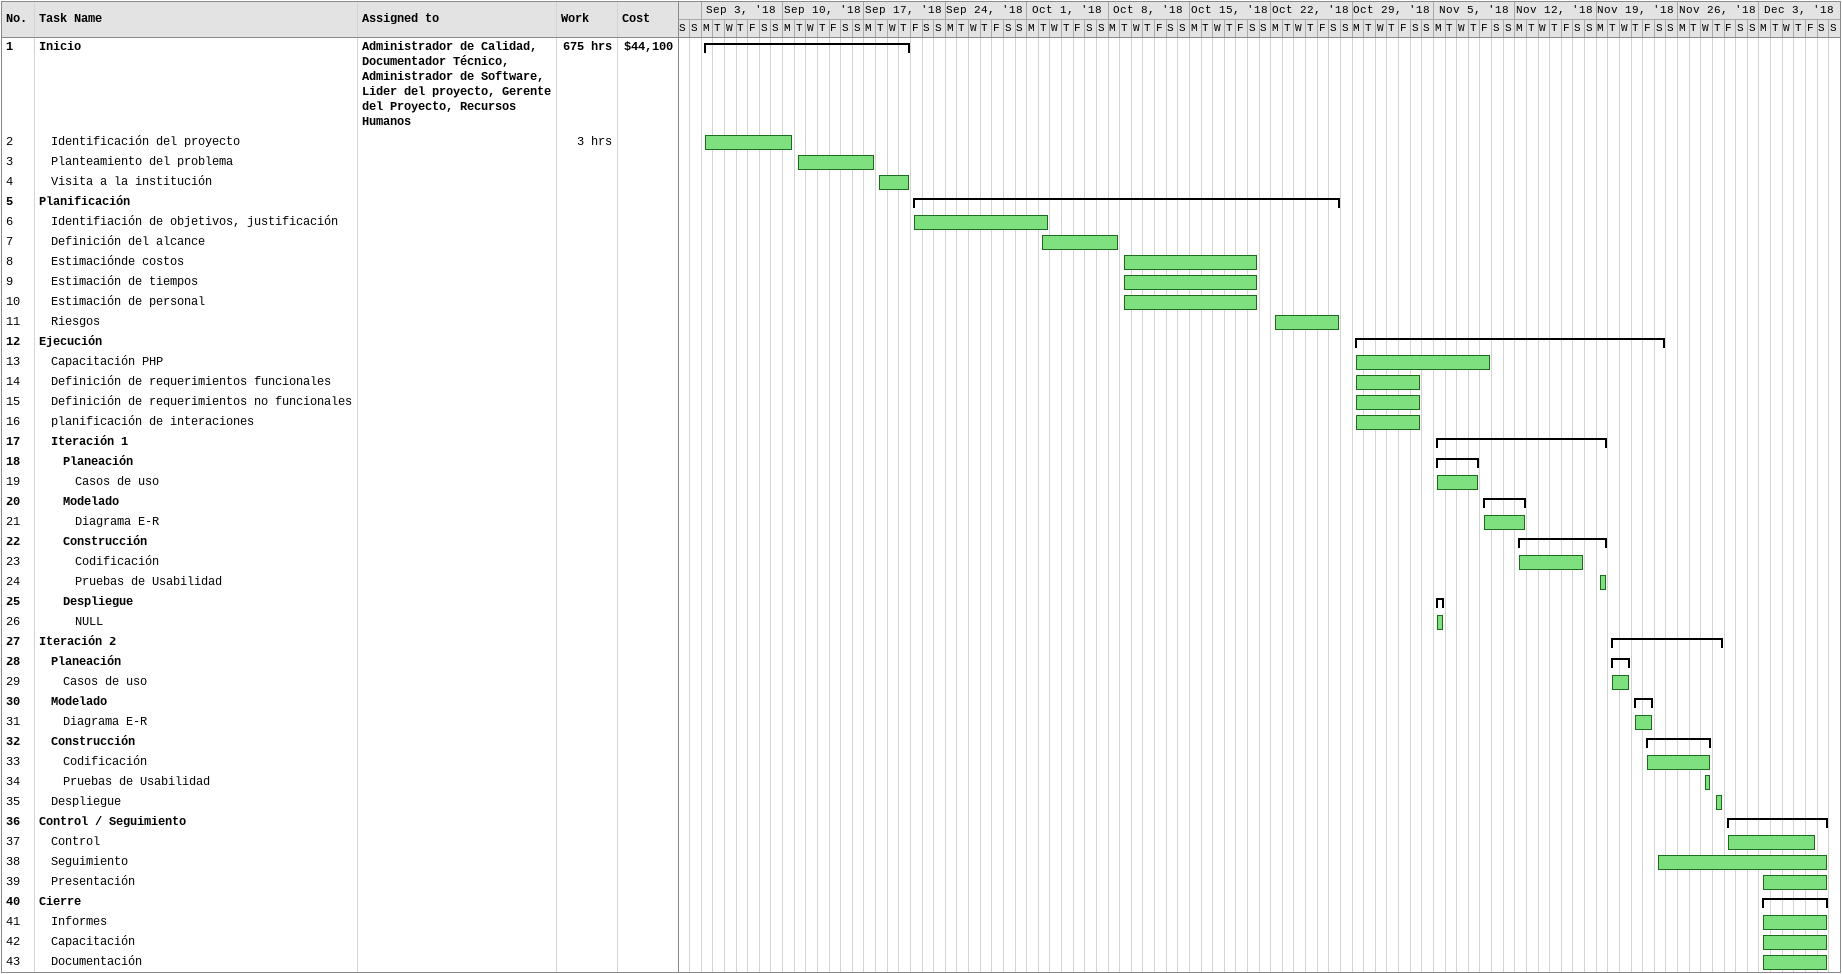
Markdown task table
| ID | Level | Task | Start | Finish | Resources | Work (h) | Cost ($) |
|---|---|---|---|---|---|---|---|
| 1 | 1 | **Inicio** | 2018-09-03 | 2018-09-20 | Administrador de Calidad, Documentador Técnico, Administrador de Software, Lider del proyecto, Gerente del Proyecto, Recursos Humanos | 675 | 44100 |
| 2 | 2 | Identificación del proyecto | 2018-09-03 | 2018-09-10 |  | 3 |  |
| 3 | 2 | Planteamiento del problema | 2018-09-11 | 2018-09-17 |  |  |  |
| 4 | 2 | Visita a la institución | 2018-09-18 | 2018-09-20 |  |  |  |
| 5 | 1 | **Planificación** | 2018-09-21 | 2018-10-27 |  |  |  |
| 6 | 2 | Identifiación de objetivos, justificación | 2018-09-21 | 2018-10-02 |  |  |  |
| 7 | 2 | Definición del alcance | 2018-10-02 | 2018-10-08 |  |  |  |
| 8 | 2 | Estimaciónde costos | 2018-10-09 | 2018-10-20 |  |  |  |
| 9 | 2 | Estimación de tiempos | 2018-10-09 | 2018-10-20 |  |  |  |
| 10 | 2 | Estimación de personal | 2018-10-09 | 2018-10-20 |  |  |  |
| 11 | 2 | Riesgos | 2018-10-22 | 2018-10-27 |  |  |  |
| 12 | 1 | **Ejecución** | 2018-10-29 | 2018-11-24 |  |  |  |
| 13 | 2 | Capacitación PHP | 2018-10-29 | 2018-11-09 |  |  |  |
| 14 | 2 | Definición de requerimientos funcionales | 2018-10-29 | 2018-11-03 |  |  |  |
| 15 | 2 | Definición de requerimientos no funcionales | 2018-10-29 | 2018-11-03 |  |  |  |
| 16 | 2 | planificación de interaciones | 2018-10-29 | 2018-11-03 |  |  |  |
| 17 | 2 | **Iteración 1** | 2018-11-05 | 2018-11-19 |  |  |  |
| 18 | 3 | **Planeación** | 2018-11-05 | 2018-11-08 |  |  |  |
| 19 | 4 | Casos de uso | 2018-11-05 | 2018-11-08 |  |  |  |
| 20 | 3 | **Modelado** | 2018-11-09 | 2018-11-12 |  |  |  |
| 21 | 4 | Diagrama E-R | 2018-11-09 | 2018-11-12 |  |  |  |
| 22 | 3 | **Construcción** | 2018-11-12 | 2018-11-19 |  |  |  |
| 23 | 4 | Codificación | 2018-11-12 | 2018-11-17 |  |  |  |
| 24 | 4 | Pruebas de Usabilidad | 2018-11-19 | 2018-11-19 |  |  |  |
| 25 | 3 | **Despliegue** | 2018-11-05 | 2018-11-05 |  |  |  |
| 26 | 4 | NULL | 2018-11-05 | 2018-11-05 |  |  |  |
| 27 | 1 | **Iteración 2** | 2018-11-20 | 2018-11-29 |  |  |  |
| 28 | 2 | **Planeación** | 2018-11-20 | 2018-11-21 |  |  |  |
| 29 | 3 | Casos de uso | 2018-11-20 | 2018-11-21 |  |  |  |
| 30 | 2 | **Modelado** | 2018-11-22 | 2018-11-23 |  |  |  |
| 31 | 3 | Diagrama E-R | 2018-11-22 | 2018-11-23 |  |  |  |
| 32 | 2 | **Construcción** | 2018-11-23 | 2018-11-28 |  |  |  |
| 33 | 3 | Codificación | 2018-11-23 | 2018-11-28 |  |  |  |
| 34 | 3 | Pruebas de Usabilidad | 2018-11-28 | 2018-11-28 |  |  |  |
| 35 | 2 | Despliegue | 2018-11-29 | 2018-11-29 |  |  |  |
| 36 | 1 | **Control / Seguimiento** | 2018-11-30 | 2018-12-08 |  |  |  |
| 37 | 2 | Control | 2018-11-30 | 2018-12-07 |  |  |  |
| 38 | 2 | Seguimiento | 2018-11-24 | 2018-12-08 |  |  |  |
| 39 | 2 | Presentación | 2018-12-03 | 2018-12-08 |  |  |  |
| 40 | 1 | **Cierre** | 2018-12-03 | 2018-12-08 |  |  |  |
| 41 | 2 | Informes | 2018-12-03 | 2018-12-08 |  |  |  |
| 42 | 2 | Capacitación | 2018-12-03 | 2018-12-08 |  |  |  |
| 43 | 2 | Documentación | 2018-12-03 | 2018-12-08 |  |  |  |
